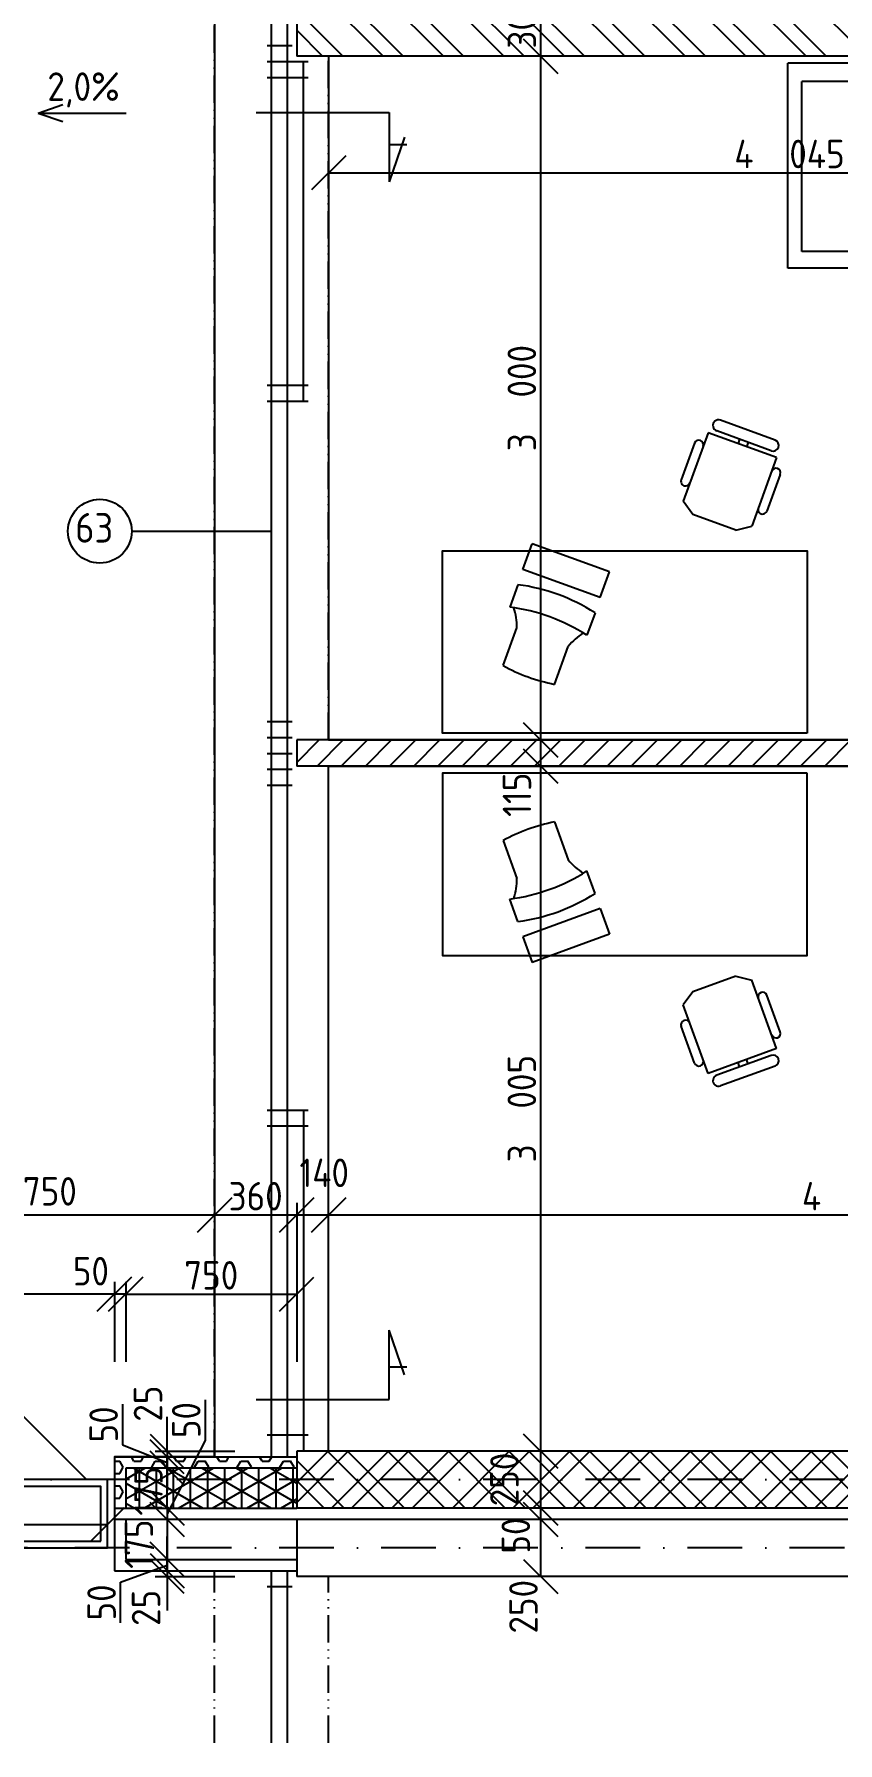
# Model space of a CAD drawing. Extents: x 4511820 to 5180432, y -1526536 to -944957.
# Drawn here: x 5096331 to 5099857, y -1050588 to -1043091 of the extents above; entities that cross this region are included whole.
import ezdxf

# ---------------------------------------------------------------- set-up
doc = ezdxf.new("R2010")
doc.units = 0
doc.header["$MEASUREMENT"] = 0
doc.linetypes.add('ACAD_ISO12W100', pattern=[22, 12, -3, 0.5, -3, 0.5, -3])
doc.linetypes.add('BODKOCIARKOVANA_3', pattern=[5.6, 3, -1.3, 0, -1.3])
doc.layers.get('0').update_dxf_attribs({"linetype": 'CONTINUOUS'})
doc.layers.get('Defpoints').update_dxf_attribs({"color": 61, "linetype": 'CONTINUOUS'})
for name, color, linetype in [('KÓTY', 4, 'CONTINUOUS'), ('MÚRY', 1, 'CONTINUOUS'), ('OKNÁ', 143, 'CONTINUOUS'), ('osi', 253, 'CONTINUOUS'), ('Plochy', 41, 'CONTINUOUS'), ('POZEMOK', 7, 'CONTINUOUS'), ('TENKÁ', 7, 'CONTINUOUS'), ('ZARIADENIE', 47, 'CONTINUOUS'), ('ŠRAFY', 82, 'CONTINUOUS')]:
    doc.layers.add(name, color=color, linetype=linetype)
doc.styles.add('STYLE1', font='isocp.shx')
doc.dimstyles.new('STANDARD-50', dxfattribs={"dimtxt": 125, "dimasz": 150, "dimexe": 10, "dimexo": 200, "dimgap": 20, "dimtad": 1, "dimdsep": 46, "dimlunit": 6, "dimtxsty": 'STYLE1', "dimblk1": 'OBLIQUE', "dimblk2": 'OBLIQUE', "dimsah": 1, "dimcen": 2.5, "dimse1": 1, "dimse2": 1, "dimadec": 0, "dimazin": 0, "dimtfac": 1, "dimtmove": 1, "dimatfit": 3, "dimldrblk": 'OBLIQUE', "dimfxl": 1, "dimtolj": 1, "dimtzin": 0, "dimarcsym": 0})
pattern_1 = [(135, (584112, 91563.12), (-132.5825215, -132.5825215), []), (135, (584112, 91651.5), (-132.5825215, -132.5825215), [])]

# ---------------------------------------------------------------- blocks, each defined once
blk = doc.blocks.new('_OBLIQUE')
at = {"color": 0, "linetype": 'ByBlock'}
blk.add_line((-0.5, -0.5), (0.5, 0.5), dxfattribs=at)
blk = doc.blocks.new('*D12801')
at = {"layer": 'Defpoints', "color": 0}
for p in [(5097482.5, -1049558.2), (5092466, -1049608.2), (5097482.5, -1049608.2)]:
    blk.add_point(p, dxfattribs=at)
at = {"layer": 'KÓTY', "color": 0, "lineweight": -2}
blk.add_line((5092466, -1049558.2), (5092466, -1049608.2), dxfattribs=at)
at = {"layer": 'KÓTY', "color": 0, "linetype": 'ByBlock', "lineweight": -2, "xscale": 150, "yscale": 150, "zscale": 150}
for p, rotation in [((5092466, -1049558.2), 90), ((5092466, -1049608.2), 270)]:
    blk.add_blockref('_OBLIQUE', p, dxfattribs=dict(at, rotation=rotation))
at = {"layer": 'KÓTY', "color": 0, "insert": (5092281, -1049532.4), "char_height": 125, "attachment_point": 5, "rotation": 90, "style": 'STYLE1'}
blk.add_mtext('\\A1;50', dxfattribs=at)
blk = doc.blocks.new('*D12810')
at = {"layer": 'Defpoints', "color": 0}
for p in [(5097622.5, -1042888.2), (5091826, -1043188.2), (5097622.5, -1043188.2)]:
    blk.add_point(p, dxfattribs=at)
at = {"layer": 'KÓTY', "color": 0, "lineweight": -2}
blk.add_line((5091826, -1042888.2), (5091826, -1043188.2), dxfattribs=at)
at = {"layer": 'KÓTY', "color": 0, "linetype": 'ByBlock', "lineweight": -2, "xscale": 150, "yscale": 150, "zscale": 150}
for p, rotation in [((5091826, -1042888.2), 90), ((5091826, -1043188.2), 270)]:
    blk.add_blockref('_OBLIQUE', p, dxfattribs=dict(at, rotation=rotation))
at = {"layer": 'KÓTY', "color": 0, "insert": (5091743.5, -1043038.2), "char_height": 125, "attachment_point": 5, "rotation": 90, "style": 'STYLE1'}
blk.add_mtext('\\A1;300', dxfattribs=at)
blk = doc.blocks.new('*D12811')
at = {"layer": 'Defpoints', "color": 0}
for p in [(5100797.5, -1036618.2), (5092116, -1043038.2), (5100797.5, -1043038.2)]:
    blk.add_point(p, dxfattribs=at)
at = {"layer": 'KÓTY', "color": 0, "lineweight": -2}
blk.add_line((5092116, -1036618.2), (5092116, -1043038.2), dxfattribs=at)
at = {"layer": 'KÓTY', "color": 0, "linetype": 'ByBlock', "lineweight": -2, "xscale": 150, "yscale": 150, "zscale": 150}
for p, rotation in [((5092116, -1036618.2), 90), ((5092116, -1043038.2), 270)]:
    blk.add_blockref('_OBLIQUE', p, dxfattribs=dict(at, rotation=rotation))
at = {"layer": 'KÓTY', "color": 0, "insert": (5092033.5, -1039828.2), "char_height": 125, "attachment_point": 5, "rotation": 90, "style": 'STYLE1'}
blk.add_mtext('\\A1;6ﾠ420', dxfattribs=at)
blk = doc.blocks.new('*D12822')
at = {"layer": 'Defpoints', "color": 0}
for p in [(5097562.5, -1042888.2), (5092816, -1043188.2), (5097562.5, -1043188.2)]:
    blk.add_point(p, dxfattribs=at)
at = {"layer": 'KÓTY', "color": 0, "lineweight": -2}
blk.add_line((5092816, -1042888.2), (5092816, -1043188.2), dxfattribs=at)
at = {"layer": 'KÓTY', "color": 0, "linetype": 'ByBlock', "lineweight": -2, "xscale": 150, "yscale": 150, "zscale": 150}
for p, rotation in [((5092816, -1042888.2), 90), ((5092816, -1043188.2), 270)]:
    blk.add_blockref('_OBLIQUE', p, dxfattribs=dict(at, rotation=rotation))
at = {"layer": 'KÓTY', "color": 0, "insert": (5092733.5, -1043038.2), "char_height": 125, "attachment_point": 5, "rotation": 90, "style": 'STYLE1'}
blk.add_mtext('\\A1;300', dxfattribs=at)
blk = doc.blocks.new('*D12823')
at = {"layer": 'Defpoints', "color": 0}
for p in [(5097622.5, -1043188.2), (5092816, -1049308.2), (5097562.5, -1049308.2)]:
    blk.add_point(p, dxfattribs=at)
at = {"layer": 'KÓTY', "color": 0, "lineweight": -2}
blk.add_line((5092816, -1043188.2), (5092816, -1049308.2), dxfattribs=at)
at = {"layer": 'KÓTY', "color": 0, "linetype": 'ByBlock', "lineweight": -2, "xscale": 150, "yscale": 150, "zscale": 150}
for p, rotation in [((5092816, -1043188.2), 90), ((5092816, -1049308.2), 270)]:
    blk.add_blockref('_OBLIQUE', p, dxfattribs=dict(at, rotation=rotation))
at = {"layer": 'KÓTY', "color": 0, "insert": (5092733.5, -1046248.2), "char_height": 125, "attachment_point": 5, "rotation": 90, "style": 'STYLE1'}
blk.add_mtext('\\A1;6ﾠ120', dxfattribs=at)
blk = doc.blocks.new('*D12824')
at = {"layer": 'Defpoints', "color": 0}
for p in [(5097622.5, -1049308.2), (5092816, -1049558.2), (5097622.5, -1049558.2)]:
    blk.add_point(p, dxfattribs=at)
at = {"layer": 'KÓTY', "color": 0, "lineweight": -2}
blk.add_line((5092816, -1049308.2), (5092816, -1049558.2), dxfattribs=at)
at = {"layer": 'KÓTY', "color": 0, "linetype": 'ByBlock', "lineweight": -2, "xscale": 150, "yscale": 150, "zscale": 150}
for p, rotation in [((5092816, -1049308.2), 90), ((5092816, -1049558.2), 270)]:
    blk.add_blockref('_OBLIQUE', p, dxfattribs=dict(at, rotation=rotation))
at = {"layer": 'KÓTY', "color": 0, "insert": (5092631, -1049382.4), "char_height": 125, "attachment_point": 5, "rotation": 90, "style": 'STYLE1'}
blk.add_mtext('\\A1;250', dxfattribs=at)
blk = doc.blocks.new('JEDNOPOSTEL')
at = {"layer": 'ZARIADENIE', "ltscale": 0.25}
for p, q in [((4449069, -1322230.2), (4447069, -1322230.2)), ((4447069, -1323130.2), (4447069, -1322230.2)), ((4449069, -1322230.2), (4449069, -1323130.2)), ((4449069, -1323130.2), (4447069, -1323130.2)), ((4448913, -1323349.6), (4448929.1, -1323317.4))]:
    blk.add_line(p, q, dxfattribs=at)
at = {"layer": 'ZARIADENIE', "color": 76, "ltscale": 0.25}
for p, q in [((4448390.6, -1322311.3), (4447130.6, -1322311.3)), ((4447130.6, -1323056.9), (4447130.6, -1322311.3)), ((4448540.6, -1322461.3), (4448390.6, -1322311.3)), ((4448390.6, -1322461.3), (4448390.6, -1322311.3)), ((4448992.6, -1322311.3), (4448623.3, -1322311.3)), ((4448623.3, -1323056.9), (4448623.3, -1322311.3)), ((4448992.6, -1323056.9), (4448992.6, -1322311.3)), ((4448540.6, -1322461.3), (4448390.6, -1322461.3)), ((4448540.6, -1323056.9), (4448540.6, -1322461.3)), ((4448540.6, -1323056.9), (4447130.6, -1323056.9)), ((4448992.6, -1323056.9), (4448623.3, -1323056.9))]:
    blk.add_line(p, q, dxfattribs=at)
at = {"layer": 'ZARIADENIE'}
blk.add_lwpolyline([(4448669, -1323160.2), (4448669, -1323560.2), (4449069, -1323560.2), (4449069, -1323160.2)], close=True, dxfattribs=at)
at = {"layer": 'ZARIADENIE', "ltscale": 0.25}
for centre, radius in [((4448929.1, -1323317.4), 69.7), ((4448913, -1323349.6), 51.9)]:
    blk.add_circle(centre, radius, dxfattribs=at)
blk = doc.blocks.new('*D19752')
at = {"layer": 'Defpoints', "color": 0}
for p in [(5097622.5, -1042888.2), (5098553, -1043188.2), (5098553, -1043188.2)]:
    blk.add_point(p, dxfattribs=at)
at = {"layer": 'KÓTY', "color": 0, "lineweight": -2}
blk.add_line((5098553, -1042888.2), (5098553, -1043188.2), dxfattribs=at)
at = {"layer": 'KÓTY', "color": 0, "linetype": 'ByBlock', "lineweight": -2, "xscale": 150, "yscale": 150, "zscale": 150}
for p, rotation in [((5098553, -1042888.2), 90), ((5098553, -1043188.2), 270)]:
    blk.add_blockref('_OBLIQUE', p, dxfattribs=dict(at, rotation=rotation))
at = {"layer": 'KÓTY', "color": 0, "insert": (5098470.5, -1043038.2), "char_height": 125, "attachment_point": 5, "rotation": 90, "style": 'STYLE1'}
blk.add_mtext('\\A1;300', dxfattribs=at)
blk = doc.blocks.new('*D19753')
at = {"layer": 'Defpoints', "color": 0}
for p in [(5098553, -1043188.2), (5098553, -1046188.2), (5098553, -1046188.2)]:
    blk.add_point(p, dxfattribs=at)
at = {"layer": 'KÓTY', "color": 0, "lineweight": -2}
blk.add_line((5098553, -1043188.2), (5098553, -1046188.2), dxfattribs=at)
at = {"layer": 'KÓTY', "color": 0, "linetype": 'ByBlock', "lineweight": -2, "xscale": 150, "yscale": 150, "zscale": 150}
for p, rotation in [((5098553, -1043188.2), 90), ((5098553, -1046188.2), 270)]:
    blk.add_blockref('_OBLIQUE', p, dxfattribs=dict(at, rotation=rotation))
at = {"layer": 'KÓTY', "color": 0, "insert": (5098470.5, -1044688.2), "char_height": 125, "attachment_point": 5, "rotation": 90, "style": 'STYLE1'}
blk.add_mtext('\\A1;3ﾠ000', dxfattribs=at)
blk = doc.blocks.new('*D19754')
at = {"layer": 'Defpoints', "color": 0}
for p in [(5098553, -1046188.2), (5098553, -1046303.2), (5098553, -1046303.2)]:
    blk.add_point(p, dxfattribs=at)
at = {"layer": 'KÓTY', "color": 0, "lineweight": -2}
blk.add_line((5098553, -1046188.2), (5098553, -1046303.2), dxfattribs=at)
at = {"layer": 'KÓTY', "color": 0, "linetype": 'ByBlock', "lineweight": -2, "xscale": 150, "yscale": 150, "zscale": 150}
for p, rotation in [((5098553, -1046188.2), 90), ((5098553, -1046303.2), 270)]:
    blk.add_blockref('_OBLIQUE', p, dxfattribs=dict(at, rotation=rotation))
at = {"layer": 'KÓTY', "color": 0, "insert": (5098449, -1046428.5), "char_height": 125, "attachment_point": 5, "rotation": 90, "style": 'STYLE1'}
blk.add_mtext('\\A1;115', dxfattribs=at)
blk = doc.blocks.new('*D19755')
at = {"layer": 'Defpoints', "color": 0}
for p in [(5098553, -1046303.2), (5098553, -1049308.2), (5098553, -1049308.2)]:
    blk.add_point(p, dxfattribs=at)
at = {"layer": 'KÓTY', "color": 0, "lineweight": -2}
blk.add_line((5098553, -1046303.2), (5098553, -1049308.2), dxfattribs=at)
at = {"layer": 'KÓTY', "color": 0, "linetype": 'ByBlock', "lineweight": -2, "xscale": 150, "yscale": 150, "zscale": 150}
for p, rotation in [((5098553, -1046303.2), 90), ((5098553, -1049308.2), 270)]:
    blk.add_blockref('_OBLIQUE', p, dxfattribs=dict(at, rotation=rotation))
at = {"layer": 'KÓTY', "color": 0, "insert": (5098470.5, -1047805.7), "char_height": 125, "attachment_point": 5, "rotation": 90, "style": 'STYLE1'}
blk.add_mtext('\\A1;3ﾠ005', dxfattribs=at)
blk = doc.blocks.new('*D19856')
at = {"layer": 'Defpoints', "color": 0}
for p in [(5097622.5, -1048272.3), (5097622.5, -1049308.2), (5102232.5, -1049308.2)]:
    blk.add_point(p, dxfattribs=at)
at = {"layer": 'KÓTY', "color": 0, "lineweight": -2}
blk.add_line((5102232.5, -1048272.3), (5097622.5, -1048272.3), dxfattribs=at)
at = {"layer": 'KÓTY', "color": 0, "linetype": 'ByBlock', "lineweight": -2, "xscale": 150, "yscale": 150, "zscale": 150, "rotation": 180}
blk.add_blockref('_OBLIQUE', (5097622.5, -1048272.3), dxfattribs=at)
at = {"layer": 'KÓTY', "color": 0, "linetype": 'ByBlock', "lineweight": -2, "xscale": 150, "yscale": 150, "zscale": 150}
blk.add_blockref('_OBLIQUE', (5102232.5, -1048272.3), dxfattribs=at)
at = {"layer": 'KÓTY', "color": 0, "insert": (5099927.5, -1048189.7), "char_height": 125, "attachment_point": 5, "style": 'STYLE1'}
blk.add_mtext('\\A1;4ﾠ610', dxfattribs=at)
blk = doc.blocks.new('*D19858')
at = {"layer": 'Defpoints', "color": 0}
for p in [(5097482.5, -1048272.3), (5097482.5, -1049308.2), (5097622.5, -1049308.2)]:
    blk.add_point(p, dxfattribs=at)
at = {"layer": 'KÓTY', "color": 0, "lineweight": -2}
blk.add_line((5097622.5, -1048272.3), (5097482.5, -1048272.3), dxfattribs=at)
at = {"layer": 'KÓTY', "color": 0, "linetype": 'ByBlock', "lineweight": -2, "xscale": 150, "yscale": 150, "zscale": 150, "rotation": 180}
blk.add_blockref('_OBLIQUE', (5097482.5, -1048272.3), dxfattribs=at)
at = {"layer": 'KÓTY', "color": 0, "linetype": 'ByBlock', "lineweight": -2, "xscale": 150, "yscale": 150, "zscale": 150}
blk.add_blockref('_OBLIQUE', (5097622.5, -1048272.3), dxfattribs=at)
at = {"layer": 'KÓTY', "color": 0, "insert": (5097603.3, -1048087.3), "char_height": 125, "attachment_point": 5, "style": 'STYLE1'}
blk.add_mtext('\\A1;140', dxfattribs=at)
blk = doc.blocks.new('*D19874')
at = {"layer": 'Defpoints', "color": 0}
for p in [(5097622.5, -1043188.2), (5101667.5, -1043188.2), (5101667.5, -1043699.5)]:
    blk.add_point(p, dxfattribs=at)
at = {"layer": 'KÓTY', "color": 0, "lineweight": -2}
blk.add_line((5097622.5, -1043699.5), (5101667.5, -1043699.5), dxfattribs=at)
at = {"layer": 'KÓTY', "color": 0, "linetype": 'ByBlock', "lineweight": -2, "xscale": 150, "yscale": 150, "zscale": 150, "rotation": 180}
blk.add_blockref('_OBLIQUE', (5097622.5, -1043699.5), dxfattribs=at)
at = {"layer": 'KÓTY', "color": 0, "linetype": 'ByBlock', "lineweight": -2, "xscale": 150, "yscale": 150, "zscale": 150}
blk.add_blockref('_OBLIQUE', (5101667.5, -1043699.5), dxfattribs=at)
at = {"layer": 'KÓTY', "color": 0, "insert": (5099645, -1043617), "char_height": 125, "attachment_point": 5, "style": 'STYLE1'}
blk.add_mtext('\\A1;4ﾠ045', dxfattribs=at)
blk = doc.blocks.new('*D20771')
at = {"layer": 'Defpoints', "color": 0}
for p in [(5098553, -1049308.2), (5098553, -1049558.2), (5098553, -1049558.2)]:
    blk.add_point(p, dxfattribs=at)
at = {"layer": 'KÓTY', "color": 0, "lineweight": -2}
blk.add_line((5098553, -1049308.2), (5098553, -1049558.2), dxfattribs=at)
at = {"layer": 'KÓTY', "color": 0, "linetype": 'ByBlock', "lineweight": -2, "xscale": 150, "yscale": 150, "zscale": 150}
for p, rotation in [((5098553, -1049308.2), 90), ((5098553, -1049558.2), 270)]:
    blk.add_blockref('_OBLIQUE', p, dxfattribs=dict(at, rotation=rotation))
at = {"layer": 'KÓTY', "color": 0, "insert": (5098394, -1049432.5), "char_height": 125, "attachment_point": 5, "rotation": 90, "style": 'STYLE1'}
blk.add_mtext('\\A1;250', dxfattribs=at)
blk = doc.blocks.new('*D20772')
at = {"layer": 'Defpoints', "color": 0}
for p in [(5098553, -1049558.2), (5098553, -1049608.2), (5098553, -1049608.2)]:
    blk.add_point(p, dxfattribs=at)
at = {"layer": 'KÓTY', "color": 0, "lineweight": -2}
blk.add_line((5098553, -1049558.2), (5098553, -1049608.2), dxfattribs=at)
at = {"layer": 'KÓTY', "color": 0, "linetype": 'ByBlock', "lineweight": -2, "xscale": 150, "yscale": 150, "zscale": 150}
for p, rotation in [((5098553, -1049558.2), 90), ((5098553, -1049608.2), 270)]:
    blk.add_blockref('_OBLIQUE', p, dxfattribs=dict(at, rotation=rotation))
at = {"layer": 'KÓTY', "color": 0, "insert": (5098444, -1049679), "char_height": 125, "attachment_point": 5, "rotation": 90, "style": 'STYLE1'}
blk.add_mtext('\\A1;50', dxfattribs=at)
blk = doc.blocks.new('*D20773')
at = {"layer": 'Defpoints', "color": 0}
for p in [(5098553, -1049608.2), (5098553, -1049858.2), (5098553, -1049858.2)]:
    blk.add_point(p, dxfattribs=at)
at = {"layer": 'KÓTY', "color": 0, "lineweight": -2}
blk.add_line((5098553, -1049608.2), (5098553, -1049858.2), dxfattribs=at)
at = {"layer": 'KÓTY', "color": 0, "linetype": 'ByBlock', "lineweight": -2, "xscale": 150, "yscale": 150, "zscale": 150}
for p, rotation in [((5098553, -1049608.2), 90), ((5098553, -1049858.2), 270)]:
    blk.add_blockref('_OBLIQUE', p, dxfattribs=dict(at, rotation=rotation))
at = {"layer": 'KÓTY', "color": 0, "insert": (5098477.5, -1049991), "char_height": 125, "attachment_point": 5, "rotation": 90, "style": 'STYLE1'}
blk.add_mtext('\\A1;250', dxfattribs=at)
blk = doc.blocks.new('*D21072')
at = {"layer": 'Defpoints', "color": 0}
for p in [(5097122.5, -1048272.3), (5097122.5, -1049308.2), (5097482.5, -1049308.2)]:
    blk.add_point(p, dxfattribs=at)
at = {"layer": 'KÓTY', "color": 0, "lineweight": -2}
blk.add_line((5097482.5, -1048272.3), (5097122.5, -1048272.3), dxfattribs=at)
at = {"layer": 'KÓTY', "color": 0, "linetype": 'ByBlock', "lineweight": -2, "xscale": 150, "yscale": 150, "zscale": 150, "rotation": 180}
blk.add_blockref('_OBLIQUE', (5097122.5, -1048272.3), dxfattribs=at)
at = {"layer": 'KÓTY', "color": 0, "linetype": 'ByBlock', "lineweight": -2, "xscale": 150, "yscale": 150, "zscale": 150}
blk.add_blockref('_OBLIQUE', (5097482.5, -1048272.3), dxfattribs=at)
at = {"layer": 'KÓTY', "color": 0, "insert": (5097302.5, -1048189.8), "char_height": 125, "attachment_point": 5, "style": 'STYLE1'}
blk.add_mtext('\\A1;360', dxfattribs=at)
blk = doc.blocks.new('*D21073')
at = {"layer": 'Defpoints', "color": 0}
for p in [(5094372.5, -1048272.3), (5094372.5, -1048272.3), (5097122.5, -1048272.3)]:
    blk.add_point(p, dxfattribs=at)
at = {"layer": 'KÓTY', "color": 0, "lineweight": -2}
blk.add_line((5097122.5, -1048272.3), (5094372.5, -1048272.3), dxfattribs=at)
at = {"layer": 'KÓTY', "color": 0, "linetype": 'ByBlock', "lineweight": -2, "xscale": 150, "yscale": 150, "zscale": 150, "rotation": 180}
blk.add_blockref('_OBLIQUE', (5094372.5, -1048272.3), dxfattribs=at)
at = {"layer": 'KÓTY', "color": 0, "linetype": 'ByBlock', "lineweight": -2, "xscale": 150, "yscale": 150, "zscale": 150}
blk.add_blockref('_OBLIQUE', (5097122.5, -1048272.3), dxfattribs=at)
at = {"layer": 'KÓTY', "color": 0, "insert": (5096282.5, -1048168.5), "char_height": 125, "attachment_point": 5, "style": 'STYLE1'}
blk.add_mtext('\\A1;2ﾠ750', dxfattribs=at)
blk = doc.blocks.new('*D47848')
at = {"layer": 'Defpoints', "color": 0}
for p in [(5094502.5, -1049433.2), (5096652.5, -1049433.2), (5096652.5, -1049630)]:
    blk.add_point(p, dxfattribs=at)
at = {"layer": 'KÓTY', "color": 0, "lineweight": -2}
blk.add_line((5094502.5, -1049630), (5096652.5, -1049630), dxfattribs=at)
at = {"layer": 'KÓTY', "color": 0, "linetype": 'ByBlock', "lineweight": -2, "xscale": 150, "yscale": 150, "zscale": 150, "rotation": 180}
blk.add_blockref('_OBLIQUE', (5094502.5, -1049630), dxfattribs=at)
at = {"layer": 'KÓTY', "color": 0, "linetype": 'ByBlock', "lineweight": -2, "xscale": 150, "yscale": 150, "zscale": 150}
blk.add_blockref('_OBLIQUE', (5096652.5, -1049630), dxfattribs=at)
at = {"layer": 'KÓTY', "color": 0, "insert": (5095577.5, -1049547.5), "char_height": 125, "attachment_point": 5, "style": 'STYLE1'}
blk.add_mtext('\\A1;2ﾠ150', dxfattribs=at)
blk = doc.blocks.new('*D47849')
at = {"layer": 'Defpoints', "color": 0}
for p in [(5097482.5, -1048619.5), (5096732.5, -1049383.2), (5097482.5, -1049383.2)]:
    blk.add_point(p, dxfattribs=at)
at = {"layer": 'KÓTY', "color": 0, "lineweight": -2}
blk.add_line((5096732.5, -1048619.5), (5097482.5, -1048619.5), dxfattribs=at)
at = {"layer": 'KÓTY', "color": 0, "linetype": 'ByBlock', "lineweight": -2, "xscale": 150, "yscale": 150, "zscale": 150, "rotation": 180}
blk.add_blockref('_OBLIQUE', (5096732.5, -1048619.5), dxfattribs=at)
at = {"layer": 'KÓTY', "color": 0, "linetype": 'ByBlock', "lineweight": -2, "xscale": 150, "yscale": 150, "zscale": 150}
blk.add_blockref('_OBLIQUE', (5097482.5, -1048619.5), dxfattribs=at)
at = {"layer": 'KÓTY', "color": 0, "insert": (5097107.5, -1048537), "char_height": 125, "attachment_point": 5, "style": 'STYLE1'}
blk.add_mtext('\\A1;750', dxfattribs=at)
blk = doc.blocks.new('*D47850')
at = {"layer": 'Defpoints', "color": 0}
for p in [(5096682.5, -1048619.5), (5096682.5, -1049383.2), (5096732.5, -1049383.2)]:
    blk.add_point(p, dxfattribs=at)
at = {"layer": 'KÓTY', "color": 0, "lineweight": -2}
blk.add_line((5096732.5, -1048619.5), (5096682.5, -1048619.5), dxfattribs=at)
at = {"layer": 'KÓTY', "color": 0, "linetype": 'ByBlock', "lineweight": -2, "xscale": 150, "yscale": 150, "zscale": 150, "rotation": 180}
blk.add_blockref('_OBLIQUE', (5096682.5, -1048619.5), dxfattribs=at)
at = {"layer": 'KÓTY', "color": 0, "linetype": 'ByBlock', "lineweight": -2, "xscale": 150, "yscale": 150, "zscale": 150}
blk.add_blockref('_OBLIQUE', (5096732.5, -1048619.5), dxfattribs=at)
at = {"layer": 'KÓTY', "color": 0, "insert": (5096579.5, -1048519), "char_height": 125, "attachment_point": 5, "style": 'STYLE1'}
blk.add_mtext('\\A1;50', dxfattribs=at)
blk = doc.blocks.new('*D47851')
at = {"layer": 'Defpoints', "color": 0}
for p in [(5094372.5, -1048619.5), (5094372.5, -1049333.2), (5096682.5, -1049333.2)]:
    blk.add_point(p, dxfattribs=at)
at = {"layer": 'KÓTY', "color": 0, "lineweight": -2}
blk.add_line((5096682.5, -1048619.5), (5094372.5, -1048619.5), dxfattribs=at)
at = {"layer": 'KÓTY', "color": 0, "linetype": 'ByBlock', "lineweight": -2, "xscale": 150, "yscale": 150, "zscale": 150, "rotation": 180}
blk.add_blockref('_OBLIQUE', (5094372.5, -1048619.5), dxfattribs=at)
at = {"layer": 'KÓTY', "color": 0, "linetype": 'ByBlock', "lineweight": -2, "xscale": 150, "yscale": 150, "zscale": 150}
blk.add_blockref('_OBLIQUE', (5096682.5, -1048619.5), dxfattribs=at)
at = {"layer": 'KÓTY', "color": 0, "insert": (5095284.5, -1048536), "char_height": 125, "attachment_point": 5, "style": 'STYLE1'}
blk.add_mtext('\\A1;2ﾠ310', dxfattribs=at)
blk = doc.blocks.new('*D47852')
at = {"layer": 'Defpoints', "color": 0}
for p in [(5096732.5, -1049383.2), (5096914.5, -1049383.2), (5096732.5, -1049558.2)]:
    blk.add_point(p, dxfattribs=at)
at = {"layer": 'KÓTY', "color": 0, "lineweight": -2}
blk.add_line((5096914.5, -1049558.2), (5096914.5, -1049383.2), dxfattribs=at)
at = {"layer": 'KÓTY', "color": 0, "linetype": 'ByBlock', "lineweight": -2, "xscale": 150, "yscale": 150, "zscale": 150}
for p, rotation in [((5096914.5, -1049383.2), 90), ((5096914.5, -1049558.2), 270)]:
    blk.add_blockref('_OBLIQUE', p, dxfattribs=dict(at, rotation=rotation))
at = {"layer": 'KÓTY', "color": 0, "insert": (5096832, -1049483.2), "char_height": 125, "attachment_point": 5, "rotation": 90, "style": 'STYLE1'}
blk.add_mtext('\\A1;175', dxfattribs=at)
blk = doc.blocks.new('*D47853')
at = {"layer": 'Defpoints', "color": 0}
for p in [(5096914.5, -1049333.2), (5096914.5, -1049333.2), (5096914.5, -1049383.2)]:
    blk.add_point(p, dxfattribs=at)
at = {"layer": 'KÓTY', "color": 0, "lineweight": -2}
for p, q in [((5096718, -1049102.4), (5096718, -1049280)), ((5096718, -1049280), (5096914.5, -1049358.2)), ((5096914.5, -1049383.2), (5096914.5, -1049333.2))]:
    blk.add_line(p, q, dxfattribs=at)
at = {"layer": 'KÓTY', "color": 0, "linetype": 'ByBlock', "lineweight": -2, "xscale": 150, "yscale": 150, "zscale": 150}
for p, rotation in [((5096914.5, -1049333.2), 90), ((5096914.5, -1049383.2), 270)]:
    blk.add_blockref('_OBLIQUE', p, dxfattribs=dict(at, rotation=rotation))
at = {"layer": 'KÓTY', "color": 0, "insert": (5096635.5, -1049191.2), "char_height": 125, "attachment_point": 5, "rotation": 90, "style": 'STYLE1'}
blk.add_mtext('\\A1;50', dxfattribs=at)
blk = doc.blocks.new('*D47854')
at = {"layer": 'Defpoints', "color": 0}
for p in [(5096914.5, -1049333.2), (5097482.5, -1049308.2), (5097482.5, -1049333.2)]:
    blk.add_point(p, dxfattribs=at)
at = {"layer": 'KÓTY', "color": 0, "lineweight": -2}
for p, q in [((5096914.5, -1049308.2), (5096914.5, -1049158.2)), ((5096914.5, -1049308.2), (5096914.5, -1049333.2)), ((5096914.5, -1049333.2), (5096914.5, -1049483.2))]:
    blk.add_line(p, q, dxfattribs=at)
at = {"layer": 'KÓTY', "color": 0, "linetype": 'ByBlock', "lineweight": -2, "xscale": 150, "yscale": 150, "zscale": 150}
for p, rotation in [((5096914.5, -1049308.2), 270), ((5096914.5, -1049333.2), 90)]:
    blk.add_blockref('_OBLIQUE', p, dxfattribs=dict(at, rotation=rotation))
at = {"layer": 'KÓTY', "color": 0, "insert": (5096830, -1049100), "char_height": 125, "attachment_point": 5, "rotation": 90, "style": 'STYLE1'}
blk.add_mtext('\\A1;25', dxfattribs=at)
blk = doc.blocks.new('*D47855')
at = {"layer": 'Defpoints', "color": 0}
for p in [(5096914.5, -1049558.2), (5096914.5, -1049608.2), (5096914.5, -1049608.2)]:
    blk.add_point(p, dxfattribs=at)
at = {"layer": 'KÓTY', "color": 0, "lineweight": -2}
for p, q in [((5097080.5, -1049083.4), (5097080.5, -1049261)), ((5097080.5, -1049261), (5096914.5, -1049583.2)), ((5096914.5, -1049558.2), (5096914.5, -1049608.2))]:
    blk.add_line(p, q, dxfattribs=at)
at = {"layer": 'KÓTY', "color": 0, "linetype": 'ByBlock', "lineweight": -2, "xscale": 150, "yscale": 150, "zscale": 150}
for p, rotation in [((5096914.5, -1049558.2), 90), ((5096914.5, -1049608.2), 270)]:
    blk.add_blockref('_OBLIQUE', p, dxfattribs=dict(at, rotation=rotation))
at = {"layer": 'KÓTY', "color": 0, "insert": (5096998, -1049172.2), "char_height": 125, "attachment_point": 5, "rotation": 90, "style": 'STYLE1'}
blk.add_mtext('\\A1;50', dxfattribs=at)
blk = doc.blocks.new('*D47856')
at = {"layer": 'Defpoints', "color": 0}
for p in [(5096914.5, -1049608.2), (5096914.5, -1049783.2), (5096914.5, -1049783.2)]:
    blk.add_point(p, dxfattribs=at)
at = {"layer": 'KÓTY', "color": 0, "lineweight": -2}
blk.add_line((5096914.5, -1049608.2), (5096914.5, -1049783.2), dxfattribs=at)
at = {"layer": 'KÓTY', "color": 0, "linetype": 'ByBlock', "lineweight": -2, "xscale": 150, "yscale": 150, "zscale": 150}
for p, rotation in [((5096914.5, -1049608.2), 90), ((5096914.5, -1049783.2), 270)]:
    blk.add_blockref('_OBLIQUE', p, dxfattribs=dict(at, rotation=rotation))
at = {"layer": 'KÓTY', "color": 0, "insert": (5096790, -1049716.5), "char_height": 125, "attachment_point": 5, "rotation": 90, "style": 'STYLE1'}
blk.add_mtext('\\A1;175', dxfattribs=at)
blk = doc.blocks.new('*D47857')
at = {"layer": 'Defpoints', "color": 0}
for p in [(5096914.5, -1049783.2), (5096914.5, -1049833.2), (5096914.5, -1049833.2)]:
    blk.add_point(p, dxfattribs=at)
at = {"layer": 'KÓTY', "color": 0, "lineweight": -2}
for p, q in [((5096914.5, -1049783.2), (5096914.5, -1049833.2)), ((5096709, -1049883.5), (5096914.5, -1049808.2)), ((5096709, -1050061.1), (5096709, -1049883.5))]:
    blk.add_line(p, q, dxfattribs=at)
at = {"layer": 'KÓTY', "color": 0, "linetype": 'ByBlock', "lineweight": -2, "xscale": 150, "yscale": 150, "zscale": 150}
for p, rotation in [((5096914.5, -1049783.2), 90), ((5096914.5, -1049833.2), 270)]:
    blk.add_blockref('_OBLIQUE', p, dxfattribs=dict(at, rotation=rotation))
at = {"layer": 'KÓTY', "color": 0, "insert": (5096626.5, -1049972.3), "char_height": 125, "attachment_point": 5, "rotation": 90, "style": 'STYLE1'}
blk.add_mtext('\\A1;50', dxfattribs=at)
blk = doc.blocks.new('*D47858')
at = {"layer": 'Defpoints', "color": 0}
for p in [(5096914.5, -1049858.2), (5097482.5, -1049833.2), (5097482.5, -1049858.2)]:
    blk.add_point(p, dxfattribs=at)
at = {"layer": 'KÓTY', "color": 0, "lineweight": -2}
for p, q in [((5096914.5, -1049833.2), (5096914.5, -1049683.2)), ((5096914.5, -1049833.2), (5096914.5, -1049858.2)), ((5096914.5, -1049858.2), (5096914.5, -1050008.2))]:
    blk.add_line(p, q, dxfattribs=at)
at = {"layer": 'KÓTY', "color": 0, "linetype": 'ByBlock', "lineweight": -2, "xscale": 150, "yscale": 150, "zscale": 150}
for p, rotation in [((5096914.5, -1049833.2), 270), ((5096914.5, -1049858.2), 90)]:
    blk.add_blockref('_OBLIQUE', p, dxfattribs=dict(at, rotation=rotation))
at = {"layer": 'KÓTY', "color": 0, "insert": (5096821.5, -1049996), "char_height": 125, "attachment_point": 5, "rotation": 90, "style": 'STYLE1'}
blk.add_mtext('\\A1;25', dxfattribs=at)

msp = doc.modelspace()

# ---------------------------------------------------------------- hatches: boundary and pattern name
at = {"layer": 'ŠRAFY'}
h = msp.add_hatch(dxfattribs=at)
h.set_pattern_fill('ANSI32', color=256, scale=500, angle=90)
h.set_pattern_definition(pattern_1)
h.paths.add_polyline_path([(5097482.5, -1042888.172), (5097482.5, -1043188.172), (5097622.5, -1043188.172), (5101667.5, -1043188.172), (5101767.5, -1043188.172), (5103367.5, -1043188.172), (5103482.5, -1043188.172), (5103482.5, -1042888.172), (5101562.5, -1042888.172), (5101447.5, -1042888.172), (5100562.5, -1042888.172), (5100447.5, -1042888.172), (5097622.5, -1042888.172)])
at = {"layer": 'ŠRAFY', "ltscale": 0.25}
h = msp.add_hatch(dxfattribs=at)
h.set_pattern_fill('ANSI31', color=256, scale=600, style=0)
h.set_pattern_definition([(45, (515270.5, 400718.02), (-53.0330086, 53.0330086), [])])
h.paths.add_polyline_path([(5097482.5, -1046188.172), (5097482.5, -1046303.172), (5097622.5, -1046303.172), (5102232.5, -1046303.172), (5102232.5, -1046328.172), (5102232.5, -1046338.172), (5102347.5, -1046338.172), (5102347.5, -1046328.172), (5102347.5, -1046303.172), (5103482.5, -1046303.172), (5103482.5, -1046098.172), (5103482.5, -1046088.172), (5103367.5, -1046088.172), (5103367.5, -1046098.172), (5103367.5, -1046188.172), (5097622.5, -1046188.172)])
h = msp.add_hatch(dxfattribs=at)
h.set_pattern_fill('NET3', color=256, scale=600, angle=270)
h.set_pattern_definition([(270, (6246017.035, 3478919.65), (75, -1e-14), []), (330, (6246017.035, 3478919.65), (37.5, 64.9519053), []), (30, (6246017.035, 3478919.65), (-37.5, 64.9519053), [])])
h.paths.add_polyline_path([(5097482.5, -1049558.172), (5097482.5, -1049383.172), (5096732.5, -1049383.172), (5096732.5, -1049558.172)])
h.paths.add_polyline_path([(5096707, -1049614.422), (5096707, -1049351.922), (5096957, -1049351.922), (5096957, -1049614.422)], flags=9)
h.paths.add_polyline_path([(5096873, -1049272.25), (5096873, -1049072.152), (5097123, -1049072.152), (5097123, -1049272.25)], flags=9)
at = {"layer": 'ŠRAFY'}
h = msp.add_hatch(dxfattribs=at)
h.set_pattern_fill('HEX', color=256, scale=250)
h.set_pattern_definition([(0, (584112, 0), (0, 54.12658774), [31.25, -62.5]), (120, (584112, 0), (-46.875, -27.06329387), [31.25, -62.5]), (60, (584143.25, 0), (-46.875, 27.06329387), [31.25, -62.5])])
h.paths.add_polyline_path([(5096732.5, -1049558.172), (5096732.5, -1049383.172), (5097482.5, -1049383.172), (5097482.5, -1049333.172), (5096682.5, -1049333.172), (5096682.5, -1049558.172)])
h = msp.add_hatch(dxfattribs=at)
h.set_pattern_fill('ANSI32', color=256, scale=500)
h.set_pattern_definition([(45, (584112, 91563.12), (-132.5825215, 132.5825215), []), (45, (584200.39, 91563.12), (-132.5825215, 132.5825215), [])])
h.paths.add_polyline_path([(5097482.5, -1049308.172), (5097482.5, -1049558.172), (5109232.5, -1049558.172), (5109232.5, -1049308.172), (5105347.5, -1049308.172), (5105232.5, -1049308.172), (5104347.5, -1049308.172), (5104232.5, -1049308.172), (5102347.5, -1049308.172), (5102232.5, -1049308.172), (5097622.5, -1049308.172)])
h = msp.add_hatch(dxfattribs=at)
h.set_pattern_fill('ANSI32', color=256, scale=500, angle=90)
h.set_pattern_definition(pattern_1)
h.paths.add_polyline_path([(5097482.5, -1049308.172), (5097482.5, -1049558.172), (5109232.5, -1049558.172), (5109232.5, -1049308.172), (5105347.5, -1049308.172), (5105232.5, -1049308.172), (5104347.5, -1049308.172), (5104232.5, -1049308.172), (5102347.5, -1049308.172), (5102232.5, -1049308.172), (5097622.5, -1049308.172)])

# ---------------------------------------------------------------- linework, layer by layer
at = {"layer": 'KÓTY', "ltscale": 0.25}
for p, q in [((5097482.5, -1048218.886), (5097482.5, -1048568.886)), ((5096682.5, -1048566.097), (5096682.5, -1048916.097)), ((5096732.5, -1048566.097), (5096732.5, -1048916.097)), ((5097482.5, -1048566.097), (5097482.5, -1048916.097))]:
    msp.add_line(p, q, dxfattribs=at)
at = {"layer": 'KÓTY', "ltscale": 25}
for p, q in [((5096861.097, -1049308.172), (5097211.097, -1049308.172)), ((5096861.097, -1049858.172), (5097211.097, -1049858.172))]:
    msp.add_line(p, q, dxfattribs=at)
at = {"layer": 'MÚRY'}
for p, q in [((5097482.5, -1042888.172), (5097482.5, -1043188.172)), ((5101667.5, -1043188.172), (5097482.5, -1043188.172)), ((5103367.5, -1046188.172), (5097482.5, -1046188.172)), ((5097482.5, -1046188.172), (5097482.5, -1046303.172)), ((5102232.5, -1046303.172), (5097482.5, -1046303.172)), ((5096682.5, -1049333.172), (5096682.5, -1049833.172)), ((5096682.5, -1049333.172), (5097482.5, -1049333.172)), ((5102232.5, -1049308.172), (5097482.5, -1049308.172)), ((5097482.5, -1049308.172), (5097482.5, -1049333.172)), ((5096682.5, -1049833.172), (5097482.5, -1049833.172)), ((5097482.5, -1049833.172), (5097482.5, -1049858.172)), ((5109232.5, -1049858.172), (5097482.5, -1049858.172))]:
    msp.add_line(p, q, dxfattribs=at)
at = {"layer": 'OKNÁ', "ltscale": 0.25}
for p, q in [((5097442.5, -1046248.172), (5097442.5, -1036768.172)), ((5097372.5, -1049333.172), (5097372.5, -1036928.172)), ((5097462.5, -1043143.172), (5097352.5, -1043143.172)), ((5097462.5, -1043143.172), (5097352.5, -1043143.172)), ((5097462.5, -1043213.172), (5097352.5, -1043213.172)), ((5097462.5, -1043213.172), (5097352.5, -1043213.172)), ((5097462.5, -1043213.172), (5097352.5, -1043213.172)), ((5097462.5, -1043213.172), (5097352.5, -1043213.172)), ((5097532.5, -1043213.172), (5097422.5, -1043213.172)), ((5097532.5, -1043213.172), (5097422.5, -1043213.172)), ((5097532.5, -1043213.172), (5097422.5, -1043213.172)), ((5097512.5, -1044703.172), (5097512.5, -1043213.172)), ((5097512.5, -1044703.172), (5097512.5, -1043213.172)), ((5097462.5, -1043283.172), (5097352.5, -1043283.172)), ((5097462.5, -1043283.172), (5097352.5, -1043283.172)), ((5097532.5, -1043283.172), (5097422.5, -1043283.172)), ((5097532.5, -1043283.172), (5097422.5, -1043283.172)), ((5097304.172, -1043434.672), (5097888.672, -1043434.672)), ((5097888.672, -1043434.672), (5097888.672, -1043738.672)), ((5097955.672, -1043543.172), (5097888.672, -1043738.672)), ((5097965.172, -1043576.172), (5097888.672, -1043576.172)), ((5097462.5, -1044633.172), (5097352.5, -1044633.172)), ((5097532.5, -1044633.172), (5097422.5, -1044633.172)), ((5097462.5, -1044703.172), (5097352.5, -1044703.172)), ((5097462.5, -1044703.172), (5097352.5, -1044703.172)), ((5097532.5, -1044703.172), (5097422.5, -1044703.172)), ((5096758.646, -1045272.172), (5097372.5, -1045272.172)), ((5097462.5, -1046108.172), (5097352.5, -1046108.172)), ((5097462.5, -1046178.172), (5097352.5, -1046178.172)), ((5097462.5, -1046248.172), (5097352.5, -1046248.172)), ((5097442.5, -1049333.172), (5097442.5, -1046248.172)), ((5097462.5, -1046318.172), (5097352.5, -1046318.172)), ((5097462.5, -1046388.172), (5097352.5, -1046388.172)), ((5097462.5, -1047813.172), (5097352.5, -1047813.172)), ((5097462.5, -1047813.172), (5097352.5, -1047813.172)), ((5097532.5, -1047813.172), (5097422.5, -1047813.172)), ((5097512.5, -1047813.172), (5097512.5, -1049303.172)), ((5097512.5, -1047813.172), (5097512.5, -1049308.172)), ((5097462.5, -1047883.172), (5097352.5, -1047883.172)), ((5097532.5, -1047883.172), (5097422.5, -1047883.172)), ((5097888.672, -1049081.672), (5097888.672, -1048777.672)), ((5097955.672, -1048973.172), (5097888.672, -1048777.672)), ((5097965.172, -1048940.172), (5097888.672, -1048940.172)), ((5097304.172, -1049081.672), (5097888.672, -1049081.672)), ((5097462.5, -1049238.172), (5097352.5, -1049238.172)), ((5097462.5, -1049238.172), (5097352.5, -1049238.172)), ((5097532.5, -1049238.172), (5097422.5, -1049238.172)), ((5097532.5, -1049238.172), (5097422.5, -1049238.172)), ((5097372.5, -1050588.172), (5097372.5, -1049833.172)), ((5097442.5, -1050588.172), (5097442.5, -1049833.172)), ((5097462.5, -1049903.172), (5097352.5, -1049903.172))]:
    msp.add_line(p, q, dxfattribs=at)
msp.add_circle((5096618.646, -1045272.172), 140, dxfattribs=at)
at = {"layer": 'osi', "linetype": 'BODKOCIARKOVANA_3', "ltscale": 80}
for p, q in [((5157242.5, -1049433.172), (5093572.5, -1049433.172)), ((5157242.5, -1049733.172), (5093572.5, -1049733.172))]:
    msp.add_line(p, q, dxfattribs=at)
at = {"layer": 'Plochy'}
for points in [[(5094472.5, -1036408.172), (5095772.5, -1036408.172), (5095772.5, -1036928.172), (5097122.5, -1036928.172), (5097122.5, -1049333.172), (5096682.5, -1049333.172), (5096682.5, -1049433.172), (5094472.5, -1049433.172)], [(5101667.5, -1043188.172), (5097622.5, -1043188.172), (5097622.5, -1046188.172), (5101667.5, -1046188.172)], [(5102232.5, -1049308.172), (5097622.5, -1049308.172), (5097622.5, -1046303.172), (5102232.5, -1046303.172)]]:
    msp.add_lwpolyline(points, close=True, dxfattribs=at)
at = {"layer": 'POZEMOK'}
msp.add_line((5095735, -1048608.172), (5096560, -1049433.172), dxfattribs=at)
at = {"layer": 'TENKÁ', "linetype": 'ACAD_ISO12W100', "ltscale": 10}
for p, q in [((5097122.5, -1049333.172), (5097122.5, -1036928.172)), ((5097622.5, -1046188.172), (5097622.5, -1043188.172)), ((5097622.5, -1049308.172), (5097622.5, -1046303.172)), ((5097122.5, -1050588.172), (5097122.5, -1049833.172)), ((5097622.5, -1050588.172), (5097622.5, -1049858.172))]:
    msp.add_line(p, q, dxfattribs=at)
at = {"layer": 'TENKÁ'}
for p, q in [((5096455.95, -1043401.044), (5096348.75, -1043438.644)), ((5096734.75, -1043438.644), (5096348.75, -1043438.644)), ((5096455.95, -1043476.244), (5096348.75, -1043438.644)), ((5097482.5, -1049333.172), (5097482.5, -1049558.172)), ((5097482.5, -1049383.172), (5096732.5, -1049383.172)), ((5096732.5, -1049383.172), (5096732.5, -1049558.172)), ((5096682.5, -1049558.172), (5097482.5, -1049558.172)), ((5109772.5, -1049558.172), (5097482.5, -1049558.172)), ((5097482.5, -1049608.172), (5096682.5, -1049608.172)), ((5096732.5, -1049608.172), (5096732.5, -1049783.172)), ((5109772.5, -1049608.172), (5097482.5, -1049608.172)), ((5097482.5, -1049608.172), (5097482.5, -1049833.172)), ((5096732.5, -1049783.172), (5097482.5, -1049783.172))]:
    msp.add_line(p, q, dxfattribs=at)
for points in [[(5096652.5, -1049733.172), (5096652.5, -1049433.172), (5094502.5, -1049433.172), (5094502.5, -1049733.172)], [(5096622.5, -1049703.172), (5096622.5, -1049463.172), (5094532.5, -1049463.172), (5094532.5, -1049703.172)]]:
    msp.add_lwpolyline(points, close=True, dxfattribs=at)
at = {"layer": 'ZARIADENIE', "color": 33, "ltscale": 0.25}
for p, q in [((5099564.507, -1044919.284), (5099325.436, -1044832.269)), ((5099581.608, -1044872.299), (5099342.537, -1044785.284)), ((5099228.453, -1044885.895), (5099169.868, -1045046.855)), ((5099287.78, -1044839.847), (5099178.334, -1045140.549)), ((5099588.482, -1044949.294), (5099287.78, -1044839.847)), ((5099426.178, -1044868.936), (5099419.337, -1044887.73)), ((5099463.765, -1044882.617), (5099456.925, -1044901.411)), ((5099588.482, -1044949.294), (5099479.035, -1045249.995)), ((5099604.33, -1045022.703), (5099545.745, -1045183.663)), ((5099221.034, -1045198.658), (5099178.334, -1045140.549)), ((5099408.973, -1045267.062), (5099221.034, -1045198.658)), ((5099408.973, -1045267.062), (5099479.035, -1045249.995)), ((5099408.973, -1047224.282), (5099221.034, -1047292.686)), ((5099408.973, -1047224.282), (5099479.035, -1047241.349)), ((5099221.034, -1047292.686), (5099178.334, -1047350.795)), ((5099588.482, -1047542.05), (5099479.035, -1047241.349)), ((5099604.33, -1047468.641), (5099545.745, -1047307.681)), ((5099287.78, -1047651.497), (5099178.334, -1047350.795)), ((5099228.453, -1047605.449), (5099169.868, -1047444.489)), ((5099588.482, -1047542.05), (5099287.78, -1047651.497)), ((5099564.507, -1047572.06), (5099325.436, -1047659.075)), ((5099426.178, -1047622.408), (5099419.337, -1047603.614)), ((5099463.765, -1047608.727), (5099456.925, -1047589.933)), ((5099581.608, -1047619.044), (5099342.537, -1047706.059))]:
    msp.add_line(p, q, dxfattribs=at)
at = {"layer": 'ZARIADENIE', "color": 8, "ltscale": 0.25}
for p, q in [((5098475.326, -1045440.195), (5098516.369, -1045327.432)), ((5098854.658, -1045450.559), (5098516.369, -1045327.432)), ((5098453.258, -1045506.874), (5098417.419, -1045605.343)), ((5098813.616, -1045563.323), (5098475.326, -1045440.195)), ((5098813.616, -1045563.323), (5098854.658, -1045450.559)), ((5098791.548, -1045630.001), (5098755.708, -1045728.47)), ((5098387.894, -1045861.888), (5098448.414, -1045695.611)), ((5098613.42, -1045943.973), (5098673.941, -1045777.696)), ((5098613.42, -1046547.371), (5098673.941, -1046713.648)), ((5098387.894, -1046629.456), (5098448.414, -1046795.733)), ((5098791.548, -1046861.343), (5098755.708, -1046762.874)), ((5098453.258, -1046984.47), (5098417.419, -1046886.001)), ((5098813.616, -1046928.021), (5098475.326, -1047051.148)), ((5098813.616, -1046928.021), (5098854.658, -1047040.784)), ((5098475.326, -1047051.148), (5098516.369, -1047163.912)), ((5098854.658, -1047040.784), (5098516.369, -1047163.912))]:
    msp.add_line(p, q, dxfattribs=at)
at = {"layer": 'ZARIADENIE'}
for points in [[(5099722, -1046158.172), (5098122, -1046158.172), (5098122, -1045358.172), (5099722, -1045358.172)], [(5099722, -1046333.172), (5098122, -1046333.172), (5098122, -1047133.172), (5099722, -1047133.172)]]:
    msp.add_lwpolyline(points, close=True, dxfattribs=at)
at = {"layer": 'ZARIADENIE', "color": 33, "ltscale": 0.25}
for centre, radius, start, end in [((5099333.986, -1044808.777), 25, 70, 250), ((5099247.247, -1044892.735), 20, 340, 160), ((5099573.058, -1044895.792), 25, 250, 70), ((5099188.662, -1045053.695), 20, 160, 340), ((5099585.536, -1045015.862), 20, 340, 160), ((5099526.952, -1045176.822), 20, 160, 340), ((5099526.952, -1047314.521), 20, 20, 200), ((5099188.662, -1047437.649), 20, 20, 200), ((5099585.536, -1047475.481), 20, 200, 20), ((5099247.247, -1047598.609), 20, 200, 20), ((5099573.058, -1047595.552), 25, 290, 110), ((5099333.986, -1047682.567), 25, 110, 290)]:
    msp.add_arc(centre, radius, start, end, dxfattribs=at)
at = {"layer": 'ZARIADENIE', "color": 8, "ltscale": 0.25}
for centre, radius, start, end in [((5098348.787, -1046320.192), 820, 57.3196165, 82.6803835), ((5098312.947, -1046418.66), 820, 57.3196165, 82.6803835), ((5098178.268, -1045691.438), 270.179, 359.1150371, 18.0280976), ((5098883.567, -1045948.146), 270.179, 121.9719025, 140.8849629), ((5098778.095, -1045140.678), 820, 241.5850319, 258.4149681), ((5098778.095, -1047350.665), 820, 101.5850319, 118.4149681), ((5098312.947, -1046072.683), 820, 277.3196165, 302.6803835), ((5098883.567, -1046543.198), 270.179, 219.1150371, 238.0280975), ((5098178.268, -1046799.906), 270.179, 341.9719024, 0.8849629), ((5098348.787, -1046171.152), 820, 277.3196165, 302.6803835)]:
    msp.add_arc(centre, radius, start, end, dxfattribs=at)

# ---------------------------------------------------------------- block references
at = {"layer": 'ZARIADENIE', "color": 2}
msp.add_blockref('JEDNOPOSTEL', (652568.5, 279012.02), dxfattribs=at)

# ---------------------------------------------------------------- texts
at = {"layer": 'TENKÁ', "ltscale": 0.25, "style": 'STYLE1'}
msp.add_text('2,0%', height=125, dxfattribs=at).set_placement((5096388.582, -1043383.933))
at = {"layer": 'TENKÁ', "style": 'STYLE1'}
msp.add_text('63', height=130, dxfattribs=at).set_placement((5096510.616, -1045322.172))

# ---------------------------------------------------------------- dimensions: what is measured, and where the dimension line sits
at = {"layer": 'KÓTY'}
for base, p1, p2, picture, middle in [((5092116, -1043038.172), (5100797.5, -1036618.172), (5100797.5, -1043038.172), '*D12811', (5092033.457, -1039828.172)), ((5091826, -1043188.172), (5097622.5, -1042888.172), (5097622.5, -1043188.172), '*D12810', (5091743.5, -1043038.172)), ((5092816, -1043188.172), (5097562.5, -1042888.172), (5097562.5, -1043188.172), '*D12822', (5092733.5, -1043038.172)), ((5098553, -1043188.172), (5097622.5, -1042888.172), (5098553, -1043188.172), '*D19752', (5098470.5, -1043038.172)), ((5092816, -1049308.172), (5097622.5, -1043188.172), (5097562.5, -1049308.172), '*D12823', (5092733.457, -1046248.172)), ((5098553, -1046188.172), (5098553, -1043188.172), (5098553, -1046188.172), '*D19753', (5098470.457, -1044688.172)), ((5098553, -1049308.172), (5098553, -1046303.172), (5098553, -1049308.172), '*D19755', (5098470.457, -1047805.672)), ((5092816, -1049558.172), (5097622.5, -1049308.172), (5097622.5, -1049558.172), '*D12824', (5092631, -1049382.422)), ((5092466, -1049608.172), (5097482.5, -1049558.172), (5097482.5, -1049608.172), '*D12801', (5092281, -1049532.422))]:
    dim = msp.add_linear_dim(base=base, p1=p1, p2=p2, angle=90, dimstyle='STANDARD-50', dxfattribs=at)
    dim.commit()
    dim.dimension.update_dxf_attribs({"geometry": picture, "text_midpoint": middle})
for base, p1, p2, picture, middle in [((5101667.5, -1043699.5), (5097622.5, -1043188.172), (5101667.5, -1043188.172), '*D19874', (5099645, -1043616.957)), ((5097482.5, -1048272.289), (5097622.5, -1049308.172), (5097482.5, -1049308.172), '*D19858', (5097603.25, -1048087.289)), ((5097622.5, -1048272.289), (5102232.5, -1049308.172), (5097622.5, -1049308.172), '*D19856', (5099927.5, -1048189.746))]:
    dim = msp.add_linear_dim(base=base, p1=p1, p2=p2, dimstyle='STANDARD-50', dxfattribs=at)
    dim.commit()
    dim.dimension.update_dxf_attribs({"geometry": picture, "text_midpoint": middle})
dim = msp.add_linear_dim(base=(5098553, -1046303.172), p1=(5098553, -1046188.172), p2=(5098553, -1046303.172), angle=90, dimstyle='STANDARD-50', dxfattribs=at)
dim.commit()
dim.dimension.update_dxf_attribs({"geometry": '*D19754', "text_midpoint": (5098531.5, -1046428.5), "dimtype": 160})
for base, p1, p2, picture, middle in [((5094372.5, -1048272.289), (5097122.5, -1048272.289), (5094372.5, -1048272.289), '*D21073', (5096282.5, -1048251)), ((5094372.5, -1048619.5), (5096682.5, -1049333.172), (5094372.5, -1049333.172), '*D47851', (5095284.5, -1048618.5)), ((5096682.5, -1048619.5), (5096732.5, -1049383.172), (5096682.5, -1049383.172), '*D47850', (5096579.5, -1048601.5))]:
    dim = msp.add_linear_dim(base=base, p1=p1, p2=p2, dimstyle='STANDARD-50', override={"dimtxsty": 'STYLE1', "dimldrblk": 'OBLIQUE'}, dxfattribs=at)
    dim.commit()
    dim.dimension.update_dxf_attribs({"geometry": picture, "text_midpoint": middle, "dimtype": 160})
for base, p1, p2, picture, middle in [((5097122.5, -1048272.289), (5097482.5, -1049308.172), (5097122.5, -1049308.172), '*D21072', (5097302.5, -1048189.789)), ((5097482.5, -1048619.5), (5096732.5, -1049383.172), (5097482.5, -1049383.172), '*D47849', (5097107.5, -1048537)), ((5096652.5, -1049630), (5094502.5, -1049433.172), (5096652.5, -1049433.172), '*D47848', (5095577.5, -1049547.457))]:
    dim = msp.add_linear_dim(base=base, p1=p1, p2=p2, dimstyle='STANDARD-50', override={"dimtxsty": 'STYLE1', "dimldrblk": 'OBLIQUE'}, dxfattribs=at)
    dim.commit()
    dim.dimension.update_dxf_attribs({"geometry": picture, "text_midpoint": middle})
for base, p1, p2, picture, middle in [((5096914.5, -1049333.172), (5097482.5, -1049308.172), (5097482.5, -1049333.172), '*D47854', (5096912.5, -1049100)), ((5096914.5, -1049333.172), (5096914.5, -1049383.172), (5096914.5, -1049333.172), '*D47853', (5096718, -1049260)), ((5096914.5, -1049608.172), (5096914.5, -1049558.172), (5096914.5, -1049608.172), '*D47855', (5097080.5, -1049241)), ((5098553, -1049558.172), (5098553, -1049308.172), (5098553, -1049558.172), '*D20771', (5098476.5, -1049432.5)), ((5096914.5, -1049383.172), (5096732.5, -1049558.172), (5096732.5, -1049383.172), '*D47852', (5096914.5, -1049483.172)), ((5098553, -1049608.172), (5098553, -1049558.172), (5098553, -1049608.172), '*D20772', (5098526.5, -1049679)), ((5096914.5, -1049783.172), (5096914.5, -1049608.172), (5096914.5, -1049783.172), '*D47856', (5096872.5, -1049716.5)), ((5098553, -1049858.172), (5098553, -1049608.172), (5098553, -1049858.172), '*D20773', (5098560, -1049991)), ((5096914.5, -1049833.172), (5096914.5, -1049783.172), (5096914.5, -1049833.172), '*D47857', (5096709, -1049903.5)), ((5096914.5, -1049858.172), (5097482.5, -1049833.172), (5097482.5, -1049858.172), '*D47858', (5096904, -1049996))]:
    dim = msp.add_linear_dim(base=base, p1=p1, p2=p2, angle=90, dimstyle='STANDARD-50', override={"dimtxsty": 'STYLE1', "dimldrblk": 'OBLIQUE'}, dxfattribs=at)
    dim.commit()
    dim.dimension.update_dxf_attribs({"geometry": picture, "text_midpoint": middle, "dimtype": 160})

doc.saveas('drawing.dxf')
